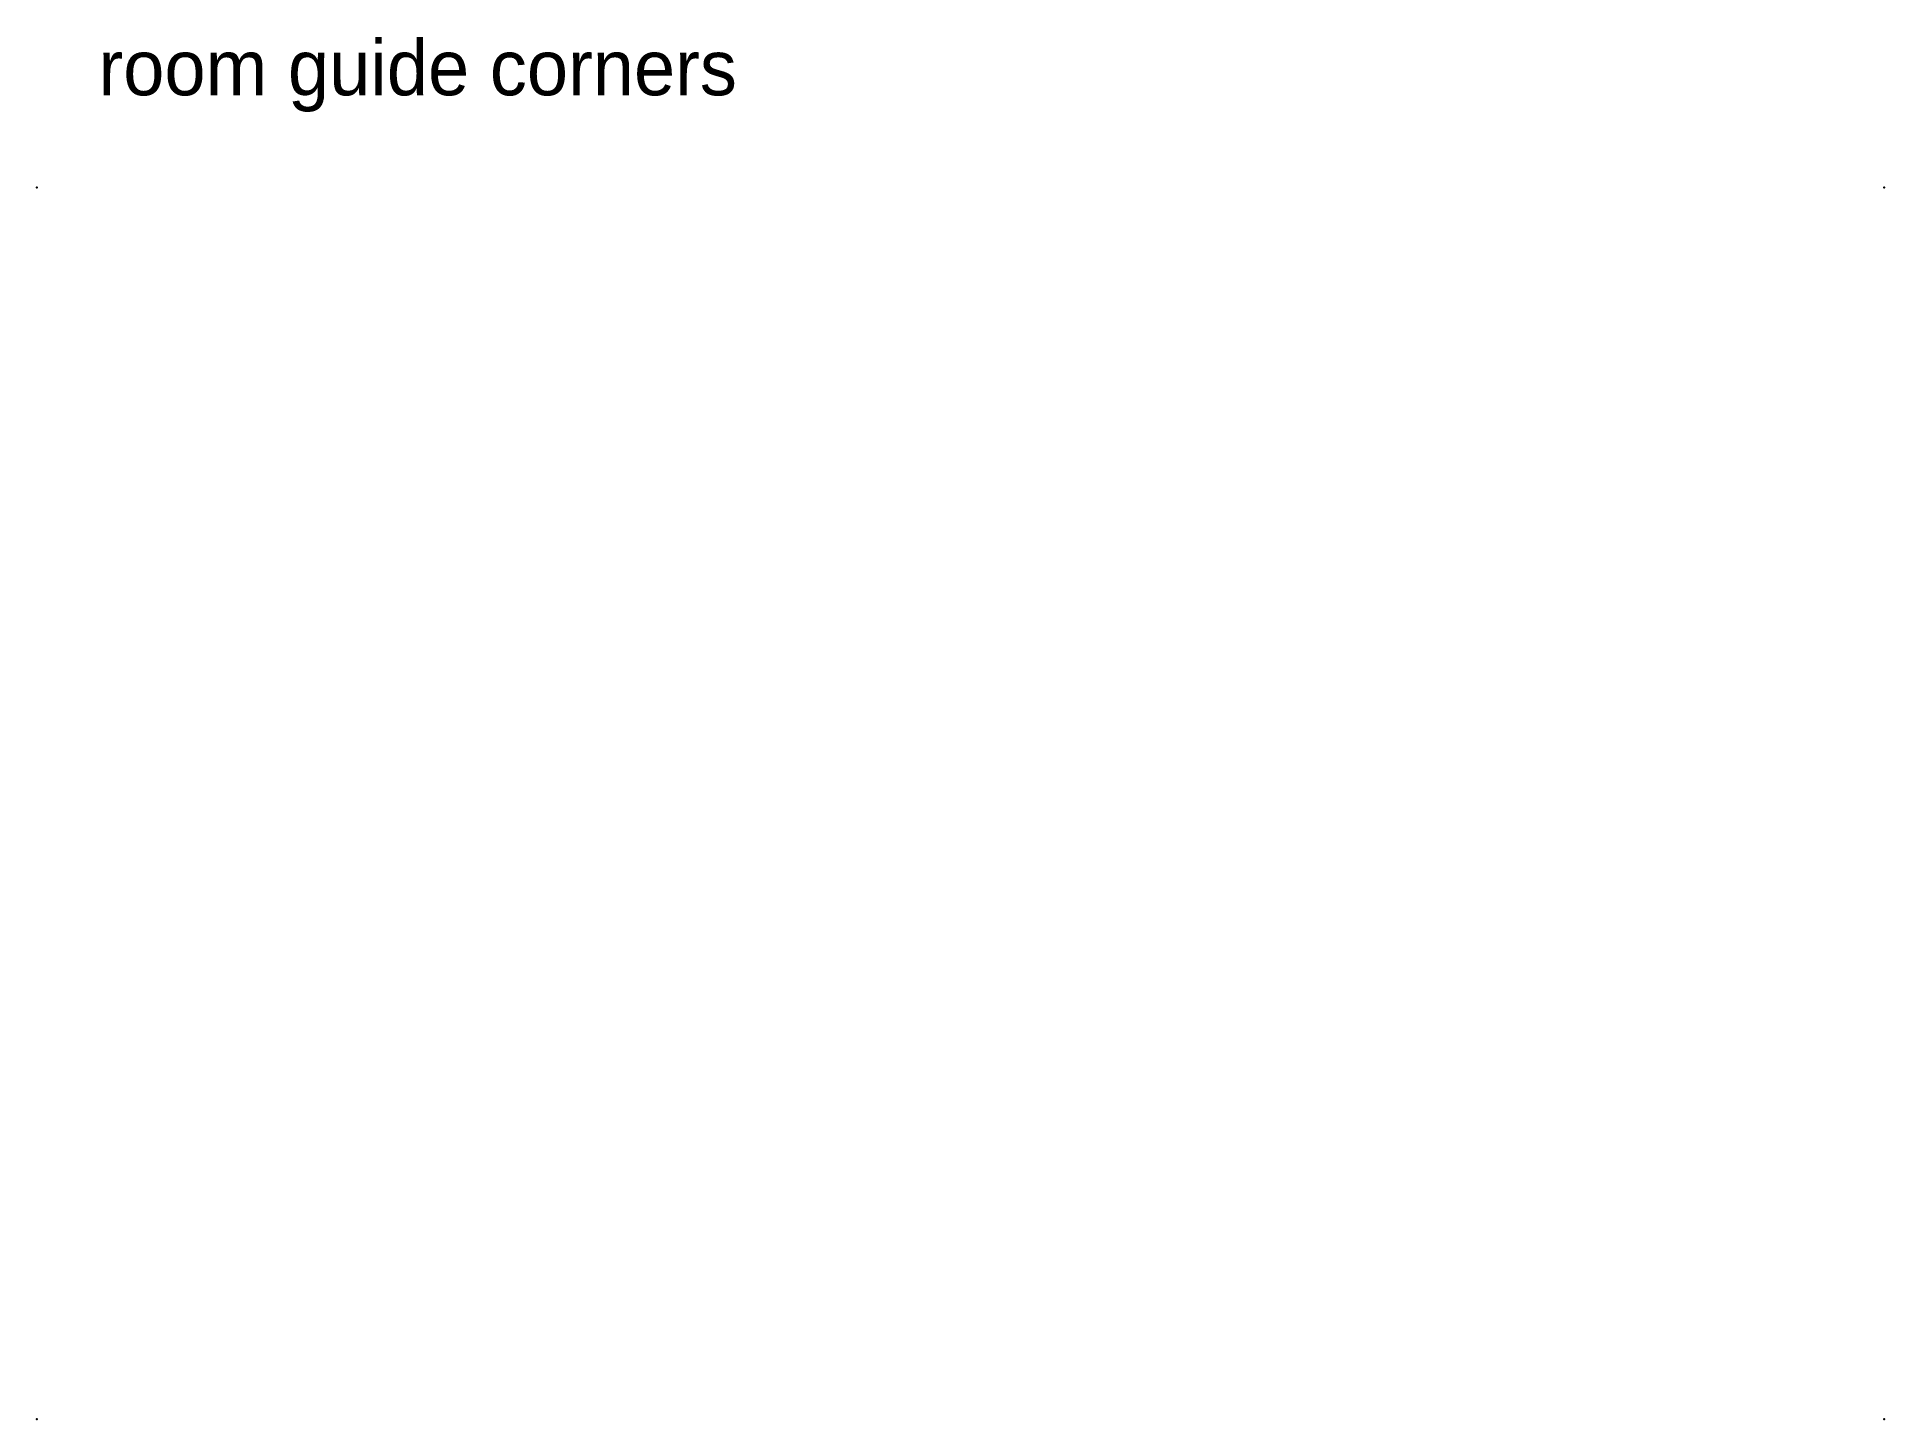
# Model space of a CAD drawing. Header units: millimetres. Extents: x 0 to 6000, y 0 to 4490.
import ezdxf

# ---------------------------------------------------------------- set-up
doc = ezdxf.new("R2010")
doc.units = ezdxf.units.MM
doc.layers.add('GUIDE', color=8, linetype='CONTINUOUS')

msp = doc.modelspace()

# ---------------------------------------------------------------- linework, layer by layer
at = {"layer": 'GUIDE'}
for p in [(0, 4000), (6000, 4000), (0, 0), (6000, 0)]:
    msp.add_point(p, dxfattribs=at)

# ---------------------------------------------------------------- texts
msp.add_text('room guide corners', height=180, dxfattribs=at).set_placement((200, 4300))

doc.saveas('drawing.dxf')
